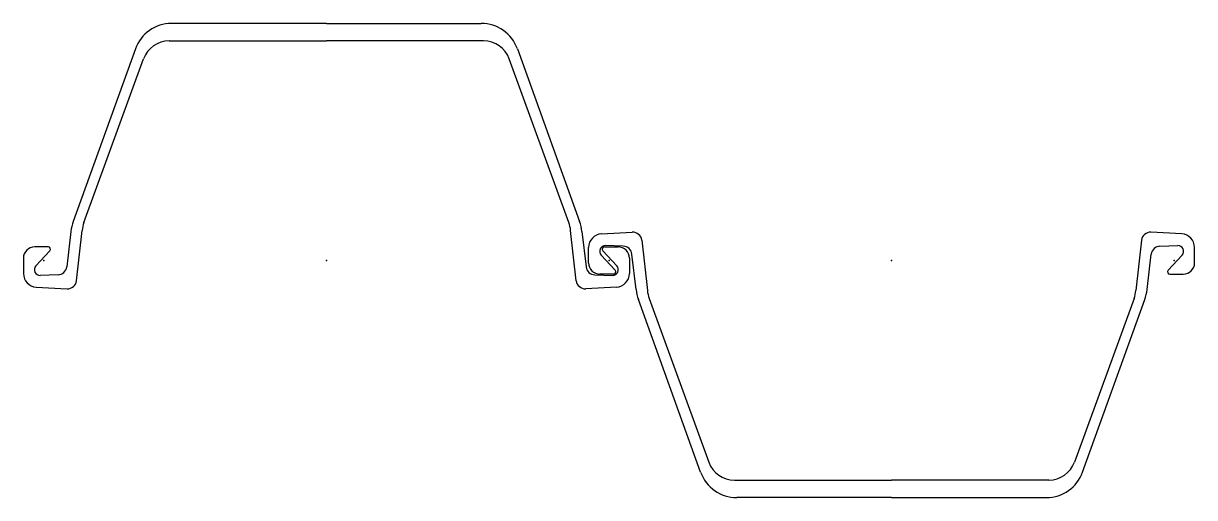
# Model space of a CAD drawing. Extents: x -18 to 1018, y -210 to 210.
import ezdxf

# ---------------------------------------------------------------- set-up
doc = ezdxf.new("R2010")
doc.units = 0
doc.header["$MEASUREMENT"] = 0
doc.layers.get('0').update_dxf_attribs({"color": 5, "linetype": 'CONTINUOUS'})

msp = doc.modelspace()

# ---------------------------------------------------------------- linework, layer by layer
at = {"linetype": 'Continuous'}
for p, q in [((250, 210), (113.01167, 210)), ((250, 210), (386.98834, 210)), ((81.01444, 187.49686), (26.05142, 34.5278)), ((110.87851, 194.5), (250, 194.5)), ((389.12149, 194.5), (250, 194.5)), ((418.98557, 187.49686), (473.94858, 34.5278)), ((35.53673, 33.58249), (88.32426, 178.70404)), ((464.46326, 33.58249), (411.67572, 178.70404)), ((23.96653, 25.65306), (20.30381, -5.63385)), ((28.95465, -17.94492), (33.91335, 26.64332)), ((471.04535, -17.94492), (466.08664, 26.64332)), ((476.03348, 25.65306), (479.6962, -5.63385)), ((493.36343, 23.60365), (520.57928, 25.04942)), ((1006.6366, 23.60365), (979.42072, 25.04942)), ((3.93709, 12), (-8, 12)), ((482, -2), (482, 11.62055)), ((496.0629, 12), (508, 12)), ((512.58984, 12.70029), (496.86719, 13.15602)), ((528.95465, 17.94492), (533.91333, -26.64332)), ((971.04535, 17.94492), (966.08667, -26.64332)), ((987.41016, 12.70029), (1003.13281, 13.15602)), ((1018, -2), (1018, 11.62055)), ((-18, 2), (-18, -11.62055)), ((-6.95445, -4.76972), (5.4078, 8.64464)), ((493.04556, 4.76972), (505.40781, -8.64464)), ((506.95444, -4.76972), (494.59219, 8.64464)), ((518, 2), (518, -11.62055)), ((523.96655, -25.65306), (520.30383, 5.63385)), ((976.03345, -25.65306), (979.69617, 5.63385)), ((1006.95447, 4.76972), (994.59222, -8.64464)), ((12.58986, -12.70029), (-3.1328, -13.15602)), ((487.41013, -12.70029), (503.13281, -13.15602)), ((503.9371, -12), (492, -12)), ((996.06293, -12), (1008, -12)), ((-6.63657, -23.60365), (20.57928, -25.04942)), ((506.63657, -23.60365), (479.42072, -25.04942)), ((581.01447, -187.49686), (526.05139, -34.5278)), ((535.53674, -33.58249), (588.32428, -178.70404)), ((964.46326, -33.58249), (911.67572, -178.70404)), ((918.98553, -187.49686), (973.94861, -34.5278)), ((610.87848, -194.5), (750, -194.5)), ((889.12152, -194.5), (750, -194.5)), ((750, -210), (613.01166, -210)), ((750, -210), (886.98834, -210))]:
    msp.add_line(p, q, dxfattribs=at)
for centre, radius, start, end in [((113.01167, 176), 34, 90, 160.23623), ((386.98834, 176), 34, 19.76377, 90), ((110.87851, 170.5), 24, 90, 160.01129), ((389.12149, 170.5), 24, 19.98872, 90), ((63.69521, 21.00208), 40, 160.23623, 173.32286), ((63.72953, 23.32744), 30, 160.01129, 173.65416), ((436.27048, 23.32744), 30, 6.34585, 19.98872), ((436.30478, 21.00208), 40, 6.67714, 19.76377), ((494, 11.62055), 12, 93.04081, 180), ((521.00366, 17.06068), 8, 6.34583, 93.04081), ((978.99634, 17.06068), 8, 86.95919, 173.65417), ((1006, 11.62055), 12, 0, 86.95905), ((-8, 2), 10, 90, 180), ((3.93709, 10), 2, 317.33731, 90), ((496.72232, 8.15812), 5, 88.33971, 222.66286), ((496.0629, 10), 2, 90, 222.66286), ((508, 2), 10, 0, 90), ((512.35809, 4.70365), 8, 6.67714, 88.33998), ((987.64191, 4.70365), 8, 91.66002, 173.32286), ((1003.27765, 8.15812), 5, 317.33761, 91.65994), ((-3.27767, -8.15812), 5, 137.33731, 271.66028), ((12.35807, -4.70365), 8, 271.66028, 353.32286), ((487.64194, -4.70365), 8, 186.67714, 268.33954), ((492, -2), 10, 180, 270), ((503.27768, -8.15812), 5, 268.33971, 42.66286), ((503.9371, -10), 2, 270, 42.66286), ((996.06293, -10), 2, 137.33714, 270), ((1008, -2), 10, 270, 0), ((-6, -11.62055), 12, 180, 266.95917), ((21.00366, -17.06068), 8, 266.95918, 353.65416), ((478.99634, -17.06068), 8, 186.34583, 273.04081), ((506, -11.62055), 12, 273.04081, 0), ((563.69519, -21.00208), 40, 186.67715, 199.76377), ((563.72955, -23.32744), 30, 186.34583, 199.9887), ((936.27045, -23.32744), 30, 340.0113, 353.65417), ((936.30481, -21.00208), 40, 340.23623, 353.32285), ((610.87848, -170.5), 24, 199.98875, 270), ((889.12152, -170.5), 24, 270, 340.01125), ((613.01166, -176), 34, 199.76378, 270), ((886.98834, -176), 34, 270, 340.23622)]:
    msp.add_arc(centre, radius, start, end, dxfattribs=at)
for p in [(0, 0), (250, 0), (500, 0), (750, 0), (1000, 0)]:
    msp.add_point(p, dxfattribs=at)

doc.saveas('drawing.dxf')
